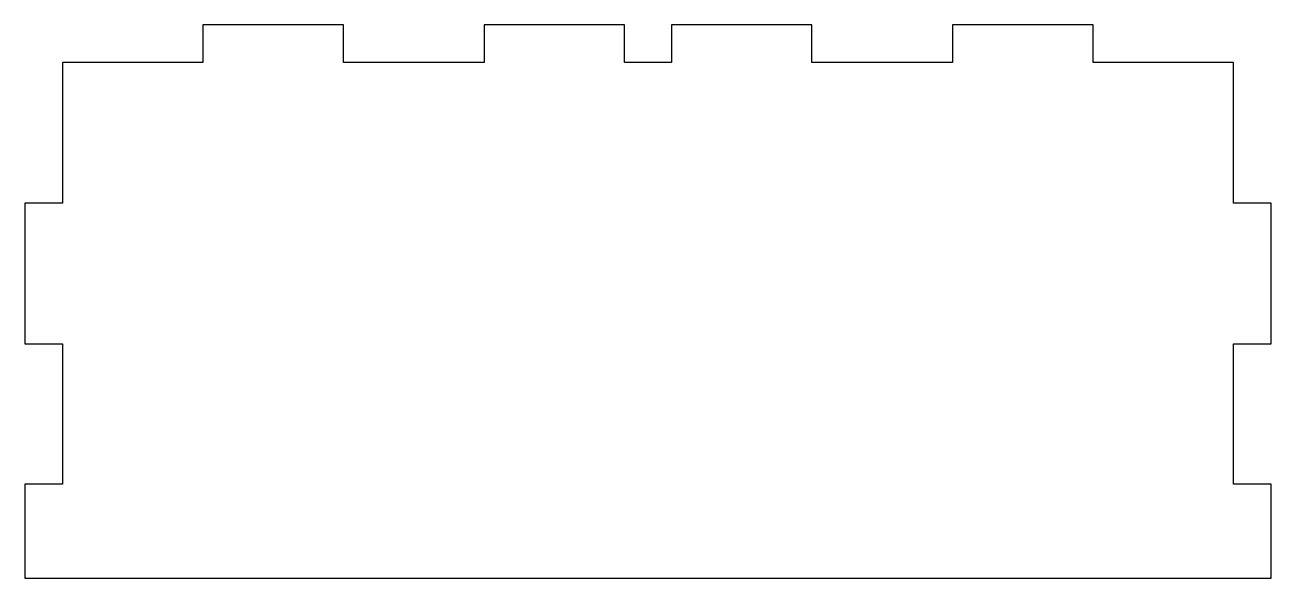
# Model space of a CAD drawing. Header units: millimetres. Extents: x -129 to 4, y 0 to 59.
import ezdxf

# ---------------------------------------------------------------- set-up
doc = ezdxf.new("R2010")
doc.units = ezdxf.units.MM

msp = doc.modelspace()

# ---------------------------------------------------------------- linework, layer by layer
at = {"color": 7, "linetype": 'Continuous', "lineweight": 25}
for p, q in [((-110, 59), (-110, 55)), ((-95, 59), (-110, 59)), ((-95, 55), (-95, 59)), ((-80, 59), (-80, 55)), ((-65, 59), (-80, 59)), ((-65, 55), (-65, 59)), ((-60, 59), (-60, 55)), ((-45, 59), (-60, 59)), ((-45, 55), (-45, 59)), ((-30, 59), (-30, 55)), ((-15, 59), (-30, 59)), ((-15, 55), (-15, 59)), ((-125, 55), (-125, 40)), ((-110, 55), (-125, 55)), ((-80, 55), (-95, 55)), ((-60, 55), (-65, 55)), ((-30, 55), (-45, 55)), ((0, 55), (-15, 55)), ((0, 40), (0, 55)), ((-129, 40), (-129, 25)), ((-125, 40), (-129, 40)), ((4, 40), (0, 40)), ((4, 25), (4, 40)), ((-129, 25), (-125, 25)), ((-125, 25), (-125, 10)), ((0, 25), (4, 25)), ((0, 10), (0, 25)), ((-129, 10), (-129, 0)), ((-125, 10), (-129, 10)), ((4, 10), (0, 10)), ((4, 0), (4, 10)), ((-129, 0), (4, 0))]:
    msp.add_line(p, q, dxfattribs=at)

doc.saveas('drawing.dxf')
